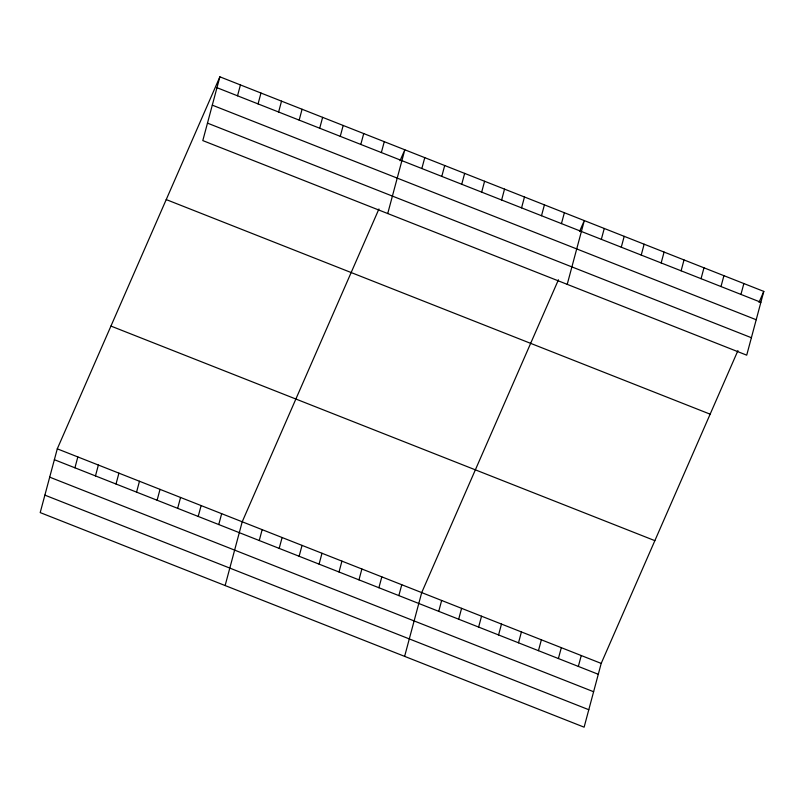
<?xml version="1.0" encoding="UTF-8"?>
<svg xmlns="http://www.w3.org/2000/svg" width="804" height="804" viewBox="0 0 804 804"><rect width="100%" height="100%" fill="white"/><g stroke="black" fill="none" stroke-linecap="round" stroke-linejoin="round"><path stroke-width="1.21" d="M219.884 76.822L202.799 140.589L746.715 355.167L763.8 291.41L219.884 76.822L57.285 448.833L40.2 512.59L584.116 727.178L601.201 663.411L737.931 350.604M74.923 467.807L77.837 456.933M95.465 475.918L98.379 465.044M116.017 484.018L118.932 473.144M237.522 95.807L240.436 84.933M136.559 492.128L139.474 481.254M258.064 103.907L260.978 93.043M157.112 500.229L160.026 489.365M278.616 112.017L281.531 101.143M177.654 508.339L180.568 497.465M299.168 120.128L302.073 109.254M198.206 516.449L201.121 505.575M319.711 128.228L322.625 117.354M218.758 524.55L221.663 513.686M340.263 136.338L343.177 125.464M225.13 585.543L242.215 521.786L378.945 208.97M360.805 144.439L363.72 133.575M259.25 540.529L262.154 529.655M381.357 152.549L384.272 141.675M279.189 548.398L282.103 537.524M387.729 213.542L404.814 149.785L400.03 160.75M299.128 556.267L302.043 545.393M421.849 168.528L424.763 157.654M319.077 564.137L321.992 553.263M441.788 176.398L444.702 165.523M339.017 571.996L341.931 561.132M461.737 184.257L464.652 173.393M358.966 579.865L361.88 569.001M481.676 192.126L484.591 181.262M378.905 587.734L381.82 576.86M501.626 199.995L504.53 189.121M398.854 595.603L401.769 584.729M521.565 207.864L524.479 196.99M404.623 656.365L421.708 592.598L558.438 279.782M541.504 215.733L544.419 204.859M438.743 611.341L441.647 600.467M561.453 223.602L564.368 212.728M458.682 619.211L461.596 608.337M567.222 284.355L584.307 220.597L579.513 231.562M478.621 627.08L481.536 616.206M601.342 239.341L604.256 228.467M498.57 634.949L501.485 624.075M621.281 247.21L624.195 236.336M518.51 642.818L521.424 631.944M641.23 255.079L644.135 244.205M538.459 650.677L541.373 639.813M661.169 262.938L664.084 252.074M558.398 658.546L561.313 647.682M681.109 270.807L684.023 259.943M578.347 666.415L581.252 655.541M701.058 278.676L703.972 267.802M720.997 286.546L723.912 275.671M740.946 294.415L743.861 283.541M759.006 302.374L763.8 291.41M216.969 87.696L760.885 302.284M212.296 105.153L756.212 319.741M207.472 123.133L751.388 337.72M166.227 199.583L710.143 414.171M110.942 326.072L654.858 540.65M57.285 448.833L601.201 663.411M54.37 459.697L598.287 674.285M49.697 477.154L593.613 691.741M44.873 495.133L588.789 709.721"/></g></svg>
